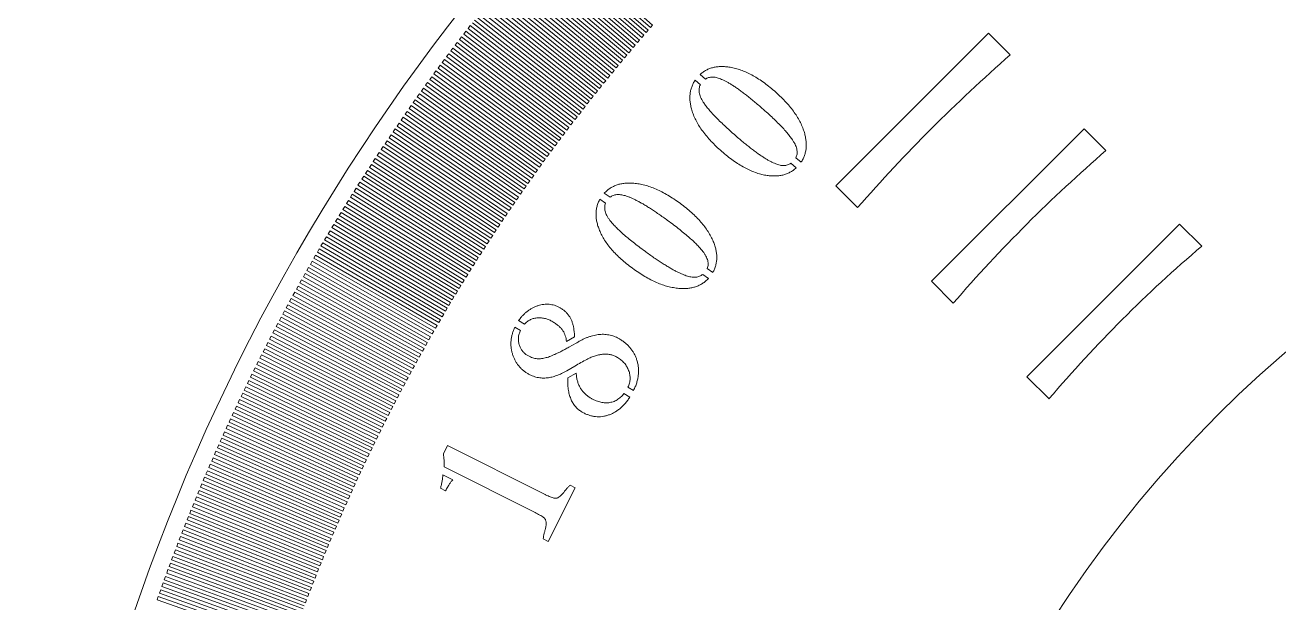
# Model space of a CAD drawing. Header units: millimetres. Extents: x -38 to 38, y -38 to 38.
# Drawn here: x -38 to -14.78, y 12.43 to 23.13 of the extents above; entities that cross this region are included whole.
import ezdxf

# ---------------------------------------------------------------- set-up
doc = ezdxf.new("R2010")
doc.units = ezdxf.units.MM

msp = doc.modelspace()

# ---------------------------------------------------------------- linework, layer by layer
at = {"color": 7, "linetype": 'Continuous', "lineweight": 15}
for p, q in [((-26.538, 22.947), (-28.504, 24.648)), ((-28.461, 24.697), (-26.497, 22.993)), ((-26.457, 23.039), (-28.418, 24.747)), ((-28.375, 24.797), (-26.417, 23.086)), ((-26.377, 23.132), (-28.331, 24.846)), ((-28.718, 24.398), (-26.737, 22.715)), ((-26.697, 22.761), (-28.676, 24.448)), ((-28.633, 24.498), (-26.657, 22.808)), ((-26.617, 22.854), (-28.59, 24.548)), ((-28.547, 24.598), (-26.578, 22.901)), ((-28.888, 24.197), (-26.895, 22.527)), ((-26.855, 22.574), (-28.846, 24.247)), ((-28.803, 24.298), (-26.816, 22.621)), ((-26.776, 22.668), (-28.761, 24.348)), ((-27.09, 22.292), (-29.098, 23.944)), ((-29.056, 23.995), (-27.051, 22.339)), ((-27.012, 22.386), (-29.014, 24.045)), ((-28.972, 24.096), (-26.973, 22.433)), ((-26.934, 22.48), (-28.93, 24.146)), ((-29.306, 23.689), (-27.284, 22.055)), ((-27.245, 22.102), (-29.264, 23.74)), ((-29.223, 23.791), (-27.207, 22.15)), ((-27.168, 22.197), (-29.181, 23.842)), ((-29.14, 23.893), (-27.129, 22.244)), ((-29.47, 23.484), (-27.437, 21.864)), ((-27.399, 21.911), (-29.429, 23.535)), ((-29.388, 23.587), (-27.361, 21.959)), ((-27.322, 22.007), (-29.347, 23.638)), ((-27.627, 21.623), (-29.674, 23.226)), ((-29.634, 23.278), (-27.589, 21.671)), ((-27.551, 21.72), (-29.593, 23.329)), ((-29.552, 23.381), (-27.513, 21.768)), ((-27.475, 21.816), (-29.511, 23.432)), ((-29.836, 23.018), (-29.876, 22.966)), ((-27.777, 21.43), (-29.836, 23.018)), ((-29.755, 23.122), (-29.795, 23.07)), ((-29.795, 23.07), (-27.74, 21.478)), ((-27.702, 21.527), (-29.755, 23.122)), ((-29.715, 23.174), (-27.664, 21.575)), ((-26.497, 22.993), (-26.457, 23.039)), ((-26.417, 23.086), (-26.377, 23.132)), ((-29.996, 22.809), (-30.035, 22.757)), ((-27.926, 21.235), (-29.996, 22.809)), ((-29.916, 22.914), (-29.956, 22.862)), ((-29.956, 22.862), (-27.889, 21.284)), ((-27.852, 21.333), (-29.916, 22.914)), ((-29.876, 22.966), (-27.814, 21.381)), ((-26.737, 22.715), (-26.697, 22.761)), ((-26.657, 22.808), (-26.617, 22.854)), ((-26.578, 22.901), (-26.538, 22.947)), ((-20.153, 22.981), (-22.981, 20.153)), ((-19.752, 22.58), (-20.153, 22.981)), ((-30.154, 22.599), (-30.194, 22.547)), ((-30.194, 22.547), (-28.11, 20.991)), ((-28.074, 21.04), (-30.154, 22.599)), ((-30.075, 22.704), (-30.115, 22.652)), ((-30.115, 22.652), (-28.037, 21.089)), ((-28, 21.138), (-30.075, 22.704)), ((-30.035, 22.757), (-27.963, 21.187)), ((-26.895, 22.527), (-26.855, 22.574)), ((-26.816, 22.621), (-26.776, 22.668)), ((-30.311, 22.388), (-30.35, 22.335)), ((-30.35, 22.335), (-28.256, 20.794)), ((-28.22, 20.843), (-30.311, 22.388)), ((-30.233, 22.494), (-30.272, 22.441)), ((-30.272, 22.441), (-28.183, 20.893)), ((-28.147, 20.942), (-30.233, 22.494)), ((-27.051, 22.339), (-27.012, 22.386)), ((-26.973, 22.433), (-26.934, 22.48)), ((-30.544, 22.07), (-30.582, 22.016)), ((-28.436, 20.547), (-30.544, 22.07)), ((-30.467, 22.176), (-30.505, 22.123)), ((-30.505, 22.123), (-28.401, 20.596)), ((-28.365, 20.646), (-30.467, 22.176)), ((-30.389, 22.282), (-30.428, 22.229)), ((-30.428, 22.229), (-28.329, 20.695)), ((-28.292, 20.745), (-30.389, 22.282)), ((-27.284, 22.055), (-27.245, 22.102)), ((-27.207, 22.15), (-27.168, 22.197)), ((-27.129, 22.244), (-27.09, 22.292)), ((-25.59, 22.111), (-25.492, 22.026)), ((-25.399, 22.13), (-25.499, 22.217)), ((-30.697, 21.856), (-30.735, 21.802)), ((-28.579, 20.348), (-30.697, 21.856)), ((-30.621, 21.963), (-30.659, 21.909)), ((-30.659, 21.909), (-28.544, 20.398)), ((-28.508, 20.447), (-30.621, 21.963)), ((-30.582, 22.016), (-28.472, 20.497)), ((-27.437, 21.864), (-27.399, 21.911)), ((-27.361, 21.959), (-27.322, 22.007)), ((-30.849, 21.641), (-30.887, 21.587)), ((-28.721, 20.148), (-30.849, 21.641)), ((-30.773, 21.748), (-30.811, 21.695)), ((-30.811, 21.695), (-28.685, 20.198)), ((-28.65, 20.248), (-30.773, 21.748)), ((-30.735, 21.802), (-28.615, 20.298)), ((-27.664, 21.575), (-27.627, 21.623)), ((-27.589, 21.671), (-27.551, 21.72)), ((-27.513, 21.768), (-27.475, 21.816)), ((-30.999, 21.425), (-31.037, 21.371)), ((-31.037, 21.371), (-28.895, 19.896)), ((-28.861, 19.947), (-30.999, 21.425)), ((-30.924, 21.533), (-30.962, 21.479)), ((-30.962, 21.479), (-28.826, 19.997)), ((-28.791, 20.047), (-30.924, 21.533)), ((-30.887, 21.587), (-28.756, 20.098)), ((-27.814, 21.381), (-27.777, 21.43)), ((-27.74, 21.478), (-27.702, 21.527)), ((-31.148, 21.208), (-31.185, 21.154)), ((-31.185, 21.154), (-29.034, 19.694)), ((-28.999, 19.745), (-31.148, 21.208)), ((-31.074, 21.317), (-31.111, 21.262)), ((-31.111, 21.262), (-28.965, 19.795)), ((-28.93, 19.846), (-31.074, 21.317)), ((-28.037, 21.089), (-28, 21.138)), ((-27.963, 21.187), (-27.926, 21.235)), ((-27.889, 21.284), (-27.852, 21.333)), ((-18.385, 21.213), (-21.213, 18.385)), ((-17.98, 20.808), (-18.385, 21.213)), ((-31.296, 20.99), (-31.332, 20.935)), ((-31.332, 20.935), (-29.17, 19.491)), ((-29.136, 19.542), (-31.296, 20.99)), ((-31.222, 21.099), (-31.259, 21.045)), ((-31.259, 21.045), (-29.102, 19.593)), ((-29.068, 19.643), (-31.222, 21.099)), ((-28.183, 20.893), (-28.147, 20.942)), ((-28.11, 20.991), (-28.074, 21.04)), ((-31.441, 20.771), (-31.478, 20.716)), ((-31.478, 20.716), (-29.306, 19.287)), ((-29.272, 19.338), (-31.441, 20.771)), ((-31.369, 20.881), (-31.405, 20.826)), ((-31.405, 20.826), (-29.238, 19.389)), ((-29.204, 19.44), (-31.369, 20.881)), ((-28.329, 20.695), (-28.292, 20.745)), ((-28.256, 20.794), (-28.22, 20.843)), ((-23.627, 20.59), (-23.725, 20.675)), ((-31.657, 20.441), (-31.693, 20.385)), ((-29.473, 19.03), (-31.657, 20.441)), ((-31.586, 20.551), (-31.621, 20.496)), ((-31.621, 20.496), (-29.44, 19.082)), ((-29.406, 19.133), (-31.586, 20.551)), ((-31.514, 20.661), (-31.55, 20.606)), ((-31.55, 20.606), (-29.373, 19.184)), ((-29.339, 19.236), (-31.514, 20.661)), ((-28.544, 20.398), (-28.508, 20.447)), ((-28.472, 20.497), (-28.436, 20.547)), ((-28.401, 20.596), (-28.365, 20.646)), ((-23.818, 20.571), (-23.719, 20.485)), ((-31.799, 20.219), (-31.834, 20.164)), ((-29.605, 18.824), (-31.799, 20.219)), ((-31.728, 20.33), (-31.764, 20.275)), ((-31.764, 20.275), (-29.572, 18.876)), ((-29.539, 18.927), (-31.728, 20.33)), ((-31.693, 20.385), (-29.506, 18.979)), ((-28.685, 20.198), (-28.65, 20.248)), ((-28.615, 20.298), (-28.579, 20.348)), ((-31.939, 19.997), (-31.974, 19.941)), ((-29.736, 18.617), (-31.939, 19.997)), ((-31.869, 20.108), (-31.904, 20.052)), ((-31.904, 20.052), (-29.703, 18.669)), ((-29.671, 18.721), (-31.869, 20.108)), ((-31.834, 20.164), (-29.638, 18.772)), ((-28.826, 19.997), (-28.791, 20.047)), ((-28.756, 20.098), (-28.721, 20.148)), ((-27.164, 19.941), (-27.272, 20.021)), ((-22.981, 20.153), (-22.58, 19.752)), ((-32.078, 19.773), (-32.113, 19.717)), ((-29.865, 18.409), (-32.078, 19.773)), ((-32.009, 19.885), (-32.044, 19.829)), ((-32.044, 19.829), (-29.833, 18.461)), ((-29.8, 18.513), (-32.009, 19.885)), ((-31.974, 19.941), (-29.768, 18.565)), ((-29.034, 19.694), (-28.999, 19.745)), ((-28.965, 19.795), (-28.93, 19.846)), ((-28.895, 19.896), (-28.861, 19.947)), ((-27.353, 19.907), (-27.248, 19.83)), ((-32.215, 19.549), (-32.25, 19.493)), ((-29.993, 18.2), (-32.215, 19.549)), ((-32.147, 19.661), (-32.181, 19.605)), ((-32.181, 19.605), (-29.961, 18.252)), ((-29.929, 18.305), (-32.147, 19.661)), ((-32.113, 19.717), (-29.897, 18.357)), ((-29.17, 19.491), (-29.136, 19.542)), ((-29.102, 19.593), (-29.068, 19.643)), ((-32.351, 19.323), (-32.385, 19.267)), ((-30.119, 17.99), (-32.351, 19.323)), ((-32.284, 19.436), (-32.317, 19.38)), ((-32.317, 19.38), (-30.088, 18.043)), ((-30.056, 18.095), (-32.284, 19.436)), ((-32.25, 19.493), (-30.024, 18.148)), ((-29.306, 19.287), (-29.272, 19.338)), ((-29.238, 19.389), (-29.204, 19.44)), ((-16.617, 19.445), (-19.445, 16.617)), ((-16.207, 19.035), (-16.617, 19.445)), ((-32.485, 19.097), (-32.519, 19.04)), ((-30.244, 17.779), (-32.485, 19.097)), ((-32.418, 19.21), (-32.452, 19.154)), ((-32.452, 19.154), (-30.213, 17.832)), ((-30.182, 17.885), (-32.418, 19.21)), ((-32.385, 19.267), (-30.15, 17.938)), ((-29.44, 19.082), (-29.406, 19.133)), ((-29.373, 19.184), (-29.339, 19.236)), ((-32.618, 18.87), (-32.651, 18.813)), ((-32.651, 18.813), (-30.398, 17.515)), ((-30.367, 17.568), (-32.618, 18.87)), ((-32.552, 18.984), (-32.585, 18.927)), ((-32.585, 18.927), (-30.337, 17.621)), ((-30.306, 17.674), (-32.552, 18.984)), ((-32.519, 19.04), (-30.275, 17.727)), ((-29.638, 18.772), (-29.605, 18.824)), ((-29.572, 18.876), (-29.539, 18.927)), ((-29.506, 18.979), (-29.473, 19.03)), ((-32.749, 18.642), (-32.781, 18.585)), ((-32.781, 18.585), (-30.519, 17.302)), ((-30.489, 17.355), (-32.749, 18.642)), ((-32.683, 18.756), (-32.716, 18.699)), ((-32.716, 18.699), (-30.459, 17.409)), ((-30.428, 17.462), (-32.683, 18.756)), ((-29.768, 18.565), (-29.736, 18.617)), ((-29.703, 18.669), (-29.671, 18.721)), ((-25.261, 18.548), (-25.366, 18.625)), ((-32.878, 18.413), (-32.91, 18.355)), ((-32.91, 18.355), (-30.639, 17.089)), ((-30.61, 17.142), (-32.878, 18.413)), ((-32.814, 18.527), (-32.846, 18.47)), ((-32.846, 18.47), (-30.58, 17.196)), ((-30.55, 17.249), (-32.814, 18.527)), ((-29.897, 18.357), (-29.865, 18.409)), ((-29.833, 18.461), (-29.8, 18.513)), ((-25.449, 18.514), (-25.343, 18.436)), ((-21.213, 18.385), (-20.808, 17.98)), ((-33.006, 18.183), (-33.038, 18.125)), ((-33.038, 18.125), (-30.758, 16.874)), ((-30.729, 16.928), (-33.006, 18.183)), ((-32.942, 18.298), (-32.974, 18.24)), ((-32.974, 18.24), (-30.699, 16.982)), ((-30.669, 17.035), (-32.942, 18.298)), ((-30.024, 18.148), (-29.993, 18.2)), ((-29.961, 18.252), (-29.929, 18.305)), ((-33.132, 17.952), (-33.163, 17.894)), ((-33.163, 17.894), (-30.875, 16.659)), ((-30.846, 16.713), (-33.132, 17.952)), ((-33.069, 18.067), (-33.101, 18.01)), ((-33.101, 18.01), (-30.817, 16.767)), ((-30.787, 16.821), (-33.069, 18.067)), ((-30.213, 17.832), (-30.182, 17.885)), ((-30.15, 17.938), (-30.119, 17.99)), ((-30.088, 18.043), (-30.056, 18.095)), ((-33.257, 17.72), (-33.287, 17.662)), ((-33.287, 17.662), (-30.991, 16.443)), ((-30.962, 16.497), (-33.257, 17.72)), ((-33.194, 17.836), (-33.226, 17.778)), ((-33.226, 17.778), (-30.933, 16.551)), ((-30.904, 16.605), (-33.194, 17.836)), ((-30.337, 17.621), (-30.306, 17.674)), ((-30.275, 17.727), (-30.244, 17.779)), ((-28.749, 17.593), (-28.858, 17.659)), ((-33.379, 17.487), (-33.41, 17.429)), ((-33.41, 17.429), (-31.105, 16.227)), ((-31.076, 16.281), (-33.379, 17.487)), ((-33.318, 17.604), (-33.349, 17.546)), ((-33.349, 17.546), (-31.048, 16.335)), ((-31.019, 16.389), (-33.318, 17.604)), ((-30.459, 17.409), (-30.428, 17.462)), ((-30.398, 17.515), (-30.367, 17.568)), ((-28.928, 17.538), (-28.826, 17.476)), ((-33.501, 17.254), (-33.531, 17.195)), ((-33.531, 17.195), (-31.217, 16.009)), ((-31.189, 16.064), (-33.501, 17.254)), ((-33.44, 17.371), (-33.471, 17.312)), ((-33.471, 17.312), (-31.161, 16.118)), ((-31.133, 16.172), (-33.44, 17.371)), ((-30.58, 17.196), (-30.55, 17.249)), ((-30.519, 17.302), (-30.489, 17.355)), ((-27.822, 17.354), (-27.972, 17.267)), ((-27.929, 17.163), (-27.793, 17.24)), ((-33.62, 17.02), (-33.65, 16.961)), ((-33.65, 16.961), (-31.328, 15.791)), ((-31.301, 15.845), (-33.62, 17.02)), ((-33.561, 17.137), (-33.591, 17.078)), ((-33.591, 17.078), (-31.273, 15.9)), ((-31.245, 15.955), (-33.561, 17.137)), ((-30.699, 16.982), (-30.669, 17.035)), ((-30.639, 17.089), (-30.61, 17.142)), ((-33.738, 16.785), (-33.768, 16.726)), ((-33.768, 16.726), (-31.438, 15.572)), ((-31.41, 15.626), (-33.738, 16.785)), ((-33.68, 16.902), (-33.709, 16.843)), ((-33.709, 16.843), (-31.383, 15.681)), ((-31.356, 15.736), (-33.68, 16.902)), ((-30.817, 16.767), (-30.787, 16.821)), ((-30.758, 16.874), (-30.729, 16.928)), ((-27.816, 16.814), (-27.965, 16.729)), ((-33.855, 16.549), (-33.883, 16.489)), ((-33.883, 16.489), (-31.546, 15.352)), ((-31.519, 15.407), (-33.855, 16.549)), ((-33.797, 16.667), (-33.826, 16.608)), ((-33.826, 16.608), (-31.492, 15.462)), ((-31.465, 15.517), (-33.797, 16.667)), ((-30.991, 16.443), (-30.962, 16.497)), ((-30.933, 16.551), (-30.904, 16.605)), ((-30.875, 16.659), (-30.846, 16.713)), ((-27.948, 16.598), (-27.793, 16.684)), ((-19.445, 16.617), (-19.035, 16.207)), ((-33.969, 16.312), (-33.998, 16.253)), ((-31.626, 15.186), (-33.969, 16.312)), ((-33.912, 16.43), (-33.941, 16.371)), ((-33.941, 16.371), (-31.599, 15.242)), ((-31.572, 15.297), (-33.912, 16.43)), ((-31.105, 16.227), (-31.076, 16.281)), ((-31.048, 16.335), (-31.019, 16.389)), ((-26.907, 16.305), (-26.799, 16.239)), ((-26.73, 16.361), (-26.833, 16.423)), ((-34.082, 16.074), (-34.11, 16.015)), ((-31.731, 14.965), (-34.082, 16.074)), ((-34.026, 16.193), (-34.054, 16.134)), ((-34.054, 16.134), (-31.705, 15.021)), ((-31.678, 15.076), (-34.026, 16.193)), ((-33.998, 16.253), (-31.652, 15.131)), ((-31.217, 16.009), (-31.189, 16.064)), ((-31.161, 16.118), (-31.133, 16.172)), ((-34.194, 15.836), (-34.221, 15.776)), ((-31.835, 14.743), (-34.194, 15.836)), ((-34.138, 15.955), (-34.166, 15.896)), ((-34.166, 15.896), (-31.809, 14.799)), ((-31.783, 14.854), (-34.138, 15.955)), ((-34.11, 16.015), (-31.757, 14.91)), ((-31.328, 15.791), (-31.301, 15.845)), ((-31.273, 15.9), (-31.245, 15.955)), ((-34.304, 15.597), (-34.331, 15.537)), ((-31.937, 14.521), (-34.304, 15.597)), ((-34.249, 15.717), (-34.276, 15.657)), ((-34.276, 15.657), (-31.911, 14.576)), ((-31.886, 14.632), (-34.249, 15.717)), ((-34.221, 15.776), (-31.86, 14.688)), ((-31.438, 15.572), (-31.41, 15.626)), ((-31.383, 15.681), (-31.356, 15.736)), ((-34.412, 15.357), (-34.438, 15.297)), ((-32.037, 14.297), (-34.412, 15.357)), ((-34.358, 15.477), (-34.385, 15.417)), ((-34.385, 15.417), (-32.012, 14.353)), ((-31.987, 14.409), (-34.358, 15.477)), ((-34.331, 15.537), (-31.962, 14.465)), ((-31.546, 15.352), (-31.519, 15.407)), ((-31.492, 15.462), (-31.465, 15.517)), ((-30.251, 15.189), (-30.175, 15.341)), ((-30.175, 15.341), (-28.382, 14.443)), ((-34.518, 15.116), (-34.544, 15.056)), ((-32.136, 14.073), (-34.518, 15.116)), ((-34.465, 15.237), (-34.492, 15.177)), ((-34.492, 15.177), (-32.112, 14.129)), ((-32.087, 14.186), (-34.465, 15.237)), ((-34.438, 15.297), (-32.062, 14.241)), ((-31.652, 15.131), (-31.626, 15.186)), ((-31.599, 15.242), (-31.572, 15.297)), ((-34.623, 14.875), (-34.649, 14.815)), ((-32.234, 13.849), (-34.623, 14.875)), ((-34.571, 14.996), (-34.597, 14.935)), ((-34.597, 14.935), (-32.21, 13.905)), ((-32.185, 13.961), (-34.571, 14.996)), ((-34.544, 15.056), (-32.161, 14.017)), ((-31.757, 14.91), (-31.731, 14.965)), ((-31.705, 15.021), (-31.678, 15.076)), ((-28.553, 14.102), (-30.24, 14.946)), ((-34.726, 14.633), (-34.751, 14.572)), ((-32.33, 13.623), (-34.726, 14.633)), ((-34.674, 14.754), (-34.7, 14.694)), ((-34.7, 14.694), (-32.306, 13.68)), ((-32.282, 13.736), (-34.674, 14.754)), ((-34.649, 14.815), (-32.258, 13.792)), ((-31.911, 14.576), (-31.886, 14.632)), ((-31.86, 14.688), (-31.835, 14.743)), ((-31.809, 14.799), (-31.783, 14.854)), ((-30.26, 14.799), (-30.076, 14.707)), ((-34.777, 14.512), (-34.802, 14.451)), ((-34.802, 14.451), (-32.401, 13.454)), ((-32.377, 13.51), (-34.777, 14.512)), ((-34.751, 14.572), (-32.353, 13.567)), ((-32.012, 14.353), (-31.987, 14.409)), ((-31.962, 14.465), (-31.937, 14.521)), ((-30.213, 14.504), (-30.305, 14.55)), ((-27.81, 14.562), (-28.309, 13.566)), ((-27.903, 14.609), (-27.81, 14.562)), ((-34.877, 14.269), (-34.902, 14.208)), ((-34.902, 14.208), (-32.494, 13.227)), ((-32.471, 13.284), (-34.877, 14.269)), ((-34.827, 14.39), (-34.852, 14.329)), ((-34.852, 14.329), (-32.447, 13.341)), ((-32.424, 13.397), (-34.827, 14.39)), ((-32.112, 14.129), (-32.087, 14.186)), ((-32.062, 14.241), (-32.037, 14.297)), ((-34.976, 14.025), (-35, 13.964)), ((-35, 13.964), (-32.585, 13)), ((-32.563, 13.057), (-34.976, 14.025)), ((-34.927, 14.147), (-34.951, 14.086)), ((-34.951, 14.086), (-32.54, 13.114)), ((-32.517, 13.171), (-34.927, 14.147)), ((-32.21, 13.905), (-32.185, 13.961)), ((-32.161, 14.017), (-32.136, 14.073)), ((-35.073, 13.78), (-35.097, 13.719)), ((-35.097, 13.719), (-32.675, 12.772)), ((-32.653, 12.829), (-35.073, 13.78)), ((-35.024, 13.903), (-35.049, 13.841)), ((-35.049, 13.841), (-32.63, 12.886)), ((-32.608, 12.943), (-35.024, 13.903)), ((-32.306, 13.68), (-32.282, 13.736)), ((-32.258, 13.792), (-32.234, 13.849)), ((-35.168, 13.535), (-35.192, 13.474)), ((-35.192, 13.474), (-32.764, 12.544)), ((-32.742, 12.601), (-35.168, 13.535)), ((-35.121, 13.658), (-35.144, 13.596)), ((-35.144, 13.596), (-32.72, 12.658)), ((-32.697, 12.715), (-35.121, 13.658)), ((-32.401, 13.454), (-32.377, 13.51)), ((-32.353, 13.567), (-32.33, 13.623)), ((-28.309, 13.566), (-28.402, 13.613)), ((-35.262, 13.289), (-35.285, 13.228)), ((-32.829, 12.372), (-35.262, 13.289)), ((-35.215, 13.412), (-35.239, 13.351)), ((-35.239, 13.351), (-32.807, 12.43)), ((-32.785, 12.487), (-35.215, 13.412)), ((-32.494, 13.227), (-32.471, 13.284)), ((-32.447, 13.341), (-32.424, 13.397)), ((-35.354, 13.043), (-35.376, 12.981)), ((-32.914, 12.143), (-35.354, 13.043)), ((-35.308, 13.166), (-35.331, 13.104)), ((-35.331, 13.104), (-32.893, 12.2)), ((-32.872, 12.258), (-35.308, 13.166)), ((-35.285, 13.228), (-32.85, 12.315)), ((-32.585, 13), (-32.563, 13.057)), ((-32.54, 13.114), (-32.517, 13.171)), ((-35.444, 12.796), (-35.466, 12.734)), ((-32.998, 11.913), (-35.444, 12.796)), ((-35.399, 12.919), (-35.422, 12.857)), ((-35.422, 12.857), (-32.978, 11.97)), ((-32.957, 12.028), (-35.399, 12.919)), ((-35.376, 12.981), (-32.936, 12.085)), ((-32.675, 12.772), (-32.653, 12.829)), ((-32.63, 12.886), (-32.608, 12.943)), ((-35.532, 12.548), (-35.554, 12.486)), ((-33.081, 11.682), (-35.532, 12.548)), ((-35.488, 12.672), (-35.51, 12.61)), ((-35.51, 12.61), (-33.06, 11.74)), ((-33.04, 11.797), (-35.488, 12.672)), ((-35.466, 12.734), (-33.019, 11.855)), ((-32.764, 12.544), (-32.742, 12.601)), ((-32.72, 12.658), (-32.697, 12.715)), ((-35.554, 12.486), (-33.101, 11.624)), ((-32.807, 12.43), (-32.785, 12.487))]:
    msp.add_line(p, q, dxfattribs=at)
for radius in [38, 22.5]:
    msp.add_circle((0, 0), radius, dxfattribs=at)
for radius, start, end in [(30, 131.1774, 138.8226), (27.5, 130.8294, 139.1706), (25, 130.4114, 139.5886)]:
    msp.add_arc((0, 0), radius, start, end, dxfattribs=at)
for points, knots in [([(-25.499, 22.217), (-25.481, 22.232), (-25.444, 22.262), (-25.384, 22.299), (-25.32, 22.328), (-25.252, 22.349), (-25.18, 22.361), (-25.104, 22.366), (-25.024, 22.363), (-24.97, 22.355), (-24.943, 22.351)], [0, 0, 0, 0, 0.120145, 0.237903, 0.355322, 0.475384, 0.597003, 0.724651, 0.858863, 1, 1, 1, 1]), ([(-24.943, 22.351), (-24.91, 22.345), (-24.843, 22.332), (-24.743, 22.3), (-24.642, 22.259), (-24.54, 22.209), (-24.437, 22.149), (-24.332, 22.079), (-24.226, 22), (-24.157, 21.942), (-24.122, 21.912)], [0, 0, 0, 0, 0.1064522, 0.217145, 0.3322312, 0.4528852, 0.5792268, 0.7125258, 0.8525152, 1, 1, 1, 1]), ([(-25.645, 21.538), (-25.653, 21.565), (-25.668, 21.618), (-25.682, 21.697), (-25.688, 21.773), (-25.685, 21.847), (-25.674, 21.917), (-25.654, 21.985), (-25.627, 22.051), (-25.602, 22.091), (-25.59, 22.111)], [0, 0, 0, 0, 0.141691, 0.276355, 0.403415, 0.526046, 0.645809, 0.7627, 0.88039, 1, 1, 1, 1]), ([(-25.27, 22.169), (-25.283, 22.168), (-25.307, 22.167), (-25.341, 22.159), (-25.372, 22.148), (-25.39, 22.136), (-25.399, 22.13)], [0, 0, 0, 0, 0.272357, 0.524229, 0.764703, 1, 1, 1, 1]), ([(-24.379, 21.616), (-24.405, 21.639), (-24.456, 21.683), (-24.531, 21.746), (-24.604, 21.805), (-24.674, 21.859), (-24.74, 21.909), (-24.803, 21.955), (-24.864, 21.996), (-24.921, 22.033), (-24.975, 22.065), (-25.026, 22.094), (-25.074, 22.117), (-25.119, 22.136), (-25.161, 22.152), (-25.2, 22.162), (-25.236, 22.168), (-25.259, 22.169), (-25.27, 22.169)], [0, 0, 0, 0, 0.097411, 0.189931, 0.278244, 0.360684, 0.438966, 0.512467, 0.581231, 0.64517, 0.704229, 0.758971, 0.809679, 0.855205, 0.897167, 0.935049, 0.969388, 1, 1, 1, 1]), ([(-25.492, 22.026), (-25.497, 22.015), (-25.507, 21.994), (-25.516, 21.958), (-25.518, 21.92), (-25.513, 21.881), (-25.504, 21.839), (-25.487, 21.796), (-25.466, 21.751), (-25.447, 21.721), (-25.438, 21.705)], [0, 0, 0, 0, 0.104948, 0.210394, 0.318876, 0.433654, 0.556869, 0.692564, 0.838573, 1, 1, 1, 1]), ([(-24.122, 21.912), (-24.087, 21.881), (-24.019, 21.821), (-23.927, 21.726), (-23.843, 21.633), (-23.769, 21.539), (-23.705, 21.445), (-23.65, 21.35), (-23.605, 21.256), (-23.583, 21.191), (-23.572, 21.16)], [0, 0, 0, 0, 0.147611, 0.287924, 0.420591, 0.547209, 0.667878, 0.782911, 0.893749, 1, 1, 1, 1]), ([(-25.438, 21.705), (-25.424, 21.685), (-25.395, 21.642), (-25.343, 21.577), (-25.283, 21.507), (-25.213, 21.432), (-25.134, 21.352), (-25.044, 21.267), (-24.946, 21.177), (-24.877, 21.116), (-24.841, 21.085)], [0, 0, 0, 0, 0.084596, 0.1804, 0.287308, 0.406271, 0.536646, 0.679355, 0.833644, 1, 1, 1, 1]), ([(-23.779, 20.993), (-23.792, 21.013), (-23.821, 21.056), (-23.873, 21.121), (-23.934, 21.191), (-24.004, 21.267), (-24.084, 21.346), (-24.173, 21.433), (-24.272, 21.523), (-24.342, 21.585), (-24.379, 21.616)], [0, 0, 0, 0, 0.084149, 0.179448, 0.286168, 0.404925, 0.535425, 0.678179, 0.832894, 1, 1, 1, 1]), ([(-25.096, 20.791), (-25.131, 20.822), (-25.198, 20.882), (-25.291, 20.975), (-25.375, 21.069), (-25.448, 21.162), (-25.512, 21.256), (-25.566, 21.349), (-25.612, 21.443), (-25.634, 21.506), (-25.645, 21.538)], [0, 0, 0, 0, 0.148012, 0.288325, 0.421707, 0.548588, 0.668726, 0.783916, 0.893677, 1, 1, 1, 1]), ([(-23.572, 21.16), (-23.564, 21.133), (-23.549, 21.08), (-23.535, 21.002), (-23.529, 20.926), (-23.531, 20.853), (-23.543, 20.783), (-23.562, 20.715), (-23.589, 20.65), (-23.614, 20.61), (-23.627, 20.59)], [0, 0, 0, 0, 0.14157, 0.275232, 0.402072, 0.524428, 0.644077, 0.76154, 0.879805, 1, 1, 1, 1]), ([(-24.841, 21.085), (-24.815, 21.062), (-24.763, 21.017), (-24.687, 20.954), (-24.615, 20.895), (-24.545, 20.84), (-24.478, 20.79), (-24.415, 20.744), (-24.354, 20.703), (-24.297, 20.666), (-24.243, 20.633), (-24.191, 20.605), (-24.144, 20.581), (-24.099, 20.562), (-24.057, 20.547), (-24.018, 20.536), (-23.983, 20.529), (-23.96, 20.529), (-23.949, 20.529)], [0, 0, 0, 0, 0.097888, 0.190894, 0.278676, 0.361988, 0.440122, 0.513758, 0.582392, 0.64621, 0.705801, 0.760439, 0.810837, 0.856277, 0.898159, 0.935635, 0.969446, 1, 1, 1, 1]), ([(-23.725, 20.675), (-23.72, 20.685), (-23.709, 20.707), (-23.701, 20.742), (-23.699, 20.779), (-23.703, 20.818), (-23.713, 20.859), (-23.729, 20.903), (-23.751, 20.948), (-23.769, 20.977), (-23.779, 20.993)], [0, 0, 0, 0, 0.1045143, 0.2094555, 0.3174183, 0.4315952, 0.5562366, 0.691234, 0.8391723, 1, 1, 1, 1]), ([(-24.278, 20.35), (-24.311, 20.356), (-24.377, 20.369), (-24.476, 20.401), (-24.576, 20.442), (-24.678, 20.492), (-24.781, 20.553), (-24.886, 20.623), (-24.992, 20.702), (-25.061, 20.761), (-25.096, 20.791)], [0, 0, 0, 0, 0.105584, 0.215947, 0.330725, 0.451096, 0.577908, 0.710979, 0.851938, 1, 1, 1, 1]), ([(-23.719, 20.485), (-23.737, 20.469), (-23.773, 20.439), (-23.834, 20.403), (-23.898, 20.374), (-23.967, 20.353), (-24.039, 20.34), (-24.116, 20.336), (-24.196, 20.338), (-24.25, 20.346), (-24.278, 20.35)], [0, 0, 0, 0, 0.119579, 0.237499, 0.355132, 0.47358, 0.596427, 0.724311, 0.857862, 1, 1, 1, 1]), ([(-23.949, 20.529), (-23.936, 20.529), (-23.912, 20.531), (-23.878, 20.54), (-23.846, 20.552), (-23.827, 20.564), (-23.818, 20.571)], [0, 0, 0, 0, 0.266291, 0.520877, 0.760372, 1, 1, 1, 1]), ([(-27.272, 20.021), (-27.255, 20.037), (-27.221, 20.071), (-27.163, 20.112), (-27.101, 20.146), (-27.035, 20.173), (-26.964, 20.192), (-26.888, 20.203), (-26.808, 20.207), (-26.754, 20.203), (-26.726, 20.202)], [0, 0, 0, 0, 0.12049, 0.2387872, 0.3562875, 0.4756154, 0.5981211, 0.7254272, 0.858942, 1, 1, 1, 1]), ([(-27.038, 19.992), (-27.051, 19.99), (-27.074, 19.987), (-27.108, 19.976), (-27.138, 19.961), (-27.156, 19.948), (-27.164, 19.941)], [0, 0, 0, 0, 0.269318, 0.524345, 0.76313, 1, 1, 1, 1]), ([(-26.099, 19.513), (-26.127, 19.533), (-26.182, 19.573), (-26.263, 19.63), (-26.341, 19.683), (-26.415, 19.732), (-26.485, 19.776), (-26.553, 19.817), (-26.617, 19.853), (-26.677, 19.885), (-26.734, 19.912), (-26.787, 19.937), (-26.838, 19.956), (-26.884, 19.972), (-26.928, 19.983), (-26.968, 19.99), (-27.004, 19.994), (-27.027, 19.993), (-27.038, 19.992)], [0, 0, 0, 0, 0.097574, 0.190307, 0.277948, 0.360786, 0.438842, 0.512542, 0.581292, 0.644957, 0.70421, 0.75911, 0.809357, 0.855692, 0.897248, 0.935267, 0.969089, 1, 1, 1, 1]), ([(-26.726, 20.202), (-26.692, 20.198), (-26.624, 20.19), (-26.522, 20.167), (-26.417, 20.135), (-26.311, 20.092), (-26.202, 20.042), (-26.092, 19.98), (-25.979, 19.91), (-25.905, 19.857), (-25.867, 19.83)], [0, 0, 0, 0, 0.1066009, 0.2170187, 0.3320451, 0.4525746, 0.5793103, 0.7122758, 0.8523433, 1, 1, 1, 1]), ([(-27.36, 19.329), (-27.37, 19.355), (-27.39, 19.407), (-27.411, 19.485), (-27.423, 19.561), (-27.427, 19.634), (-27.421, 19.706), (-27.408, 19.776), (-27.385, 19.843), (-27.363, 19.886), (-27.353, 19.907)], [0, 0, 0, 0, 0.141375, 0.2753, 0.403015, 0.525944, 0.644913, 0.762372, 0.880446, 1, 1, 1, 1]), ([(-27.248, 19.83), (-27.252, 19.819), (-27.261, 19.797), (-27.265, 19.76), (-27.265, 19.722), (-27.257, 19.683), (-27.244, 19.642), (-27.224, 19.6), (-27.198, 19.556), (-27.178, 19.528), (-27.167, 19.513)], [0, 0, 0, 0, 0.104596, 0.210514, 0.318348, 0.434084, 0.558039, 0.692983, 0.839926, 1, 1, 1, 1]), ([(-25.867, 19.83), (-25.83, 19.802), (-25.758, 19.747), (-25.657, 19.661), (-25.564, 19.575), (-25.483, 19.486), (-25.411, 19.397), (-25.348, 19.308), (-25.295, 19.217), (-25.267, 19.155), (-25.253, 19.124)], [0, 0, 0, 0, 0.14731, 0.287481, 0.420531, 0.54727, 0.667491, 0.78284, 0.893394, 1, 1, 1, 1]), ([(-27.167, 19.513), (-27.152, 19.494), (-27.119, 19.453), (-27.062, 19.393), (-26.995, 19.328), (-26.919, 19.259), (-26.833, 19.185), (-26.737, 19.108), (-26.631, 19.026), (-26.556, 18.97), (-26.517, 18.942)], [0, 0, 0, 0, 0.084424, 0.179929, 0.287215, 0.406034, 0.536554, 0.6789, 0.833517, 1, 1, 1, 1]), ([(-25.447, 18.94), (-25.462, 18.959), (-25.495, 18.999), (-25.552, 19.06), (-25.618, 19.125), (-25.695, 19.194), (-25.782, 19.268), (-25.878, 19.346), (-25.985, 19.429), (-26.06, 19.484), (-26.099, 19.513)], [0, 0, 0, 0, 0.084107, 0.178863, 0.286148, 0.404946, 0.535414, 0.678034, 0.832877, 1, 1, 1, 1]), ([(-26.749, 18.626), (-26.786, 18.654), (-26.858, 18.708), (-26.959, 18.795), (-27.051, 18.881), (-27.132, 18.969), (-27.204, 19.057), (-27.266, 19.146), (-27.319, 19.236), (-27.347, 19.298), (-27.36, 19.329)], [0, 0, 0, 0, 0.147929, 0.288687, 0.421911, 0.548432, 0.668746, 0.78384, 0.894133, 1, 1, 1, 1]), ([(-25.253, 19.124), (-25.243, 19.098), (-25.223, 19.047), (-25.203, 18.969), (-25.191, 18.894), (-25.187, 18.82), (-25.193, 18.749), (-25.207, 18.679), (-25.229, 18.612), (-25.25, 18.57), (-25.261, 18.548)], [0, 0, 0, 0, 0.141209, 0.2747, 0.402148, 0.52478, 0.644273, 0.76159, 0.87992, 1, 1, 1, 1]), ([(-26.517, 18.942), (-26.489, 18.921), (-26.434, 18.882), (-26.353, 18.823), (-26.275, 18.772), (-26.201, 18.722), (-26.13, 18.678), (-26.062, 18.637), (-25.999, 18.6), (-25.938, 18.568), (-25.881, 18.54), (-25.827, 18.517), (-25.777, 18.497), (-25.731, 18.481), (-25.688, 18.469), (-25.648, 18.462), (-25.612, 18.459), (-25.589, 18.46), (-25.578, 18.461)], [0, 0, 0, 0, 0.097887, 0.190825, 0.278794, 0.361832, 0.44023, 0.513879, 0.582406, 0.646441, 0.705858, 0.76053, 0.810742, 0.856601, 0.898247, 0.935779, 0.969578, 1, 1, 1, 1]), ([(-25.366, 18.625), (-25.362, 18.636), (-25.353, 18.658), (-25.348, 18.694), (-25.349, 18.731), (-25.356, 18.77), (-25.369, 18.811), (-25.39, 18.853), (-25.415, 18.896), (-25.436, 18.925), (-25.447, 18.94)], [0, 0, 0, 0, 0.103863, 0.209205, 0.316278, 0.431027, 0.555758, 0.690218, 0.838079, 1, 1, 1, 1]), ([(-25.892, 18.254), (-25.925, 18.258), (-25.993, 18.266), (-26.095, 18.288), (-26.199, 18.32), (-26.305, 18.363), (-26.413, 18.414), (-26.523, 18.476), (-26.636, 18.546), (-26.71, 18.599), (-26.749, 18.626)], [0, 0, 0, 0, 0.105759, 0.215761, 0.330506, 0.451271, 0.577775, 0.710999, 0.851621, 1, 1, 1, 1]), ([(-25.343, 18.436), (-25.361, 18.419), (-25.394, 18.386), (-25.452, 18.344), (-25.514, 18.31), (-25.581, 18.284), (-25.652, 18.264), (-25.728, 18.253), (-25.809, 18.249), (-25.864, 18.252), (-25.892, 18.254)], [0, 0, 0, 0, 0.119991, 0.237798, 0.354811, 0.47442, 0.596418, 0.724022, 0.858692, 1, 1, 1, 1]), ([(-25.578, 18.461), (-25.566, 18.463), (-25.541, 18.466), (-25.507, 18.477), (-25.476, 18.493), (-25.458, 18.507), (-25.449, 18.514)], [0, 0, 0, 0, 0.266213, 0.519447, 0.761892, 1, 1, 1, 1]), ([(-28.858, 17.659), (-28.845, 17.677), (-28.819, 17.712), (-28.776, 17.76), (-28.731, 17.803), (-28.683, 17.841), (-28.634, 17.874), (-28.582, 17.901), (-28.529, 17.925), (-28.492, 17.936), (-28.473, 17.941)], [0, 0, 0, 0, 0.136958, 0.268515, 0.396313, 0.519769, 0.641068, 0.760943, 0.880513, 1, 1, 1, 1]), ([(-28.473, 17.941), (-28.455, 17.946), (-28.421, 17.954), (-28.369, 17.96), (-28.318, 17.961), (-28.268, 17.957), (-28.219, 17.948), (-28.171, 17.934), (-28.124, 17.914), (-28.095, 17.897), (-28.08, 17.889)], [0, 0, 0, 0, 0.1331, 0.261713, 0.385675, 0.507555, 0.628617, 0.750503, 0.874253, 1, 1, 1, 1]), ([(-28.08, 17.889), (-28.064, 17.878), (-28.032, 17.858), (-27.99, 17.821), (-27.952, 17.781), (-27.919, 17.737), (-27.891, 17.689), (-27.868, 17.637), (-27.851, 17.582), (-27.843, 17.543), (-27.839, 17.523)], [0, 0, 0, 0, 0.127305, 0.250503, 0.371781, 0.492775, 0.614179, 0.738936, 0.866601, 1, 1, 1, 1]), ([(-27.972, 17.267), (-27.974, 17.286), (-27.979, 17.324), (-27.993, 17.377), (-28.012, 17.425), (-28.036, 17.471), (-28.069, 17.513), (-28.111, 17.554), (-28.164, 17.595), (-28.225, 17.635), (-28.292, 17.672), (-28.362, 17.696), (-28.433, 17.709), (-28.505, 17.71), (-28.574, 17.7), (-28.639, 17.677), (-28.699, 17.642), (-28.732, 17.609), (-28.749, 17.593)], [0, 0, 0, 0, 0.056099, 0.108884, 0.158708, 0.206427, 0.256328, 0.313314, 0.377225, 0.450035, 0.524721, 0.595229, 0.664893, 0.733907, 0.801269, 0.866289, 0.931669, 1, 1, 1, 1]), ([(-28.974, 17.045), (-28.98, 17.065), (-28.991, 17.105), (-28.998, 17.167), (-29.003, 17.228), (-28.999, 17.29), (-28.991, 17.352), (-28.975, 17.414), (-28.956, 17.477), (-28.938, 17.517), (-28.928, 17.538)], [0, 0, 0, 0, 0.124026, 0.245627, 0.366264, 0.488819, 0.611399, 0.737343, 0.865966, 1, 1, 1, 1]), ([(-28.826, 17.476), (-28.835, 17.454), (-28.853, 17.411), (-28.864, 17.344), (-28.865, 17.277), (-28.855, 17.234), (-28.849, 17.212)], [0, 0, 0, 0, 0.260586, 0.508563, 0.751009, 1, 1, 1, 1]), ([(-27.839, 17.523), (-27.835, 17.496), (-27.826, 17.44), (-27.823, 17.384), (-27.822, 17.354)], [0, 0, 0, 0, 0.482618, 1, 1, 1, 1]), ([(-28.849, 17.212), (-28.842, 17.192), (-28.828, 17.152), (-28.797, 17.1), (-28.758, 17.056), (-28.713, 17.022), (-28.666, 16.996), (-28.62, 16.976), (-28.578, 16.961), (-28.536, 16.952), (-28.496, 16.949), (-28.454, 16.951), (-28.411, 16.956), (-28.383, 16.962), (-28.368, 16.965)], [0, 0, 0, 0, 0.107765, 0.208292, 0.304261, 0.39909, 0.490054, 0.573514, 0.648613, 0.716833, 0.783082, 0.852506, 0.924072, 1, 1, 1, 1]), ([(-27.793, 17.24), (-27.774, 17.251), (-27.736, 17.273), (-27.68, 17.304), (-27.625, 17.33), (-27.57, 17.352), (-27.516, 17.37), (-27.463, 17.384), (-27.411, 17.395), (-27.359, 17.401), (-27.309, 17.404), (-27.259, 17.402), (-27.211, 17.397), (-27.163, 17.388), (-27.116, 17.375), (-27.07, 17.358), (-27.025, 17.337), (-26.996, 17.32), (-26.981, 17.312)], [0, 0, 0, 0, 0.077304, 0.151102, 0.222297, 0.291109, 0.35668, 0.420359, 0.481984, 0.541707, 0.600441, 0.657388, 0.714027, 0.770757, 0.826845, 0.883813, 0.941498, 1, 1, 1, 1]), ([(-26.981, 17.312), (-26.962, 17.3), (-26.925, 17.275), (-26.872, 17.235), (-26.826, 17.19), (-26.783, 17.143), (-26.747, 17.092), (-26.715, 17.039), (-26.688, 16.982), (-26.675, 16.943), (-26.668, 16.923)], [0, 0, 0, 0, 0.133331, 0.262394, 0.38775, 0.511176, 0.633188, 0.753917, 0.876117, 1, 1, 1, 1]), ([(-28.698, 16.681), (-28.714, 16.692), (-28.747, 16.713), (-28.793, 16.75), (-28.833, 16.79), (-28.87, 16.834), (-28.903, 16.881), (-28.931, 16.933), (-28.956, 16.987), (-28.968, 17.025), (-28.974, 17.045)], [0, 0, 0, 0, 0.1272239, 0.2511335, 0.3728648, 0.4958064, 0.6180064, 0.742427, 0.8687988, 1, 1, 1, 1]), ([(-28.368, 16.965), (-28.355, 16.969), (-28.327, 16.976), (-28.284, 16.99), (-28.236, 17.009), (-28.184, 17.033), (-28.126, 17.059), (-28.065, 17.09), (-27.998, 17.125), (-27.953, 17.15), (-27.929, 17.163)], [0, 0, 0, 0, 0.082726, 0.17778, 0.283452, 0.402271, 0.533519, 0.67629, 0.832073, 1, 1, 1, 1]), ([(-27.026, 16.974), (-27.045, 16.985), (-27.085, 17.006), (-27.149, 17.026), (-27.216, 17.037), (-27.286, 17.037), (-27.359, 17.027), (-27.436, 17.008), (-27.516, 16.978), (-27.568, 16.952), (-27.596, 16.938)], [0, 0, 0, 0, 0.112533, 0.223302, 0.335863, 0.452066, 0.574317, 0.705295, 0.84707, 1, 1, 1, 1]), ([(-26.821, 16.733), (-26.831, 16.758), (-26.852, 16.806), (-26.899, 16.87), (-26.957, 16.928), (-27.002, 16.958), (-27.026, 16.974)], [0, 0, 0, 0, 0.244951, 0.489294, 0.737933, 1, 1, 1, 1]), ([(-27.965, 16.729), (-27.997, 16.711), (-28.059, 16.678), (-28.152, 16.639), (-28.238, 16.61), (-28.296, 16.601), (-28.323, 16.596)], [0, 0, 0, 0, 0.28804, 0.54857, 0.785221, 1, 1, 1, 1]), ([(-27.596, 16.938), (-27.632, 16.919), (-27.706, 16.88), (-27.779, 16.836), (-27.816, 16.814)], [0, 0, 0, 0, 0.483604, 1, 1, 1, 1]), ([(-26.833, 16.423), (-26.827, 16.436), (-26.816, 16.461), (-26.805, 16.5), (-26.798, 16.539), (-26.793, 16.578), (-26.795, 16.617), (-26.799, 16.656), (-26.807, 16.695), (-26.816, 16.721), (-26.821, 16.733)], [0, 0, 0, 0, 0.130205, 0.256263, 0.380857, 0.502292, 0.624685, 0.746291, 0.871516, 1, 1, 1, 1]), ([(-26.668, 16.923), (-26.662, 16.9), (-26.649, 16.856), (-26.639, 16.787), (-26.636, 16.718), (-26.641, 16.647), (-26.652, 16.576), (-26.671, 16.505), (-26.697, 16.432), (-26.719, 16.385), (-26.73, 16.361)], [0, 0, 0, 0, 0.12034, 0.238954, 0.358145, 0.479197, 0.602472, 0.729927, 0.861745, 1, 1, 1, 1]), ([(-28.323, 16.596), (-28.339, 16.595), (-28.371, 16.592), (-28.42, 16.592), (-28.468, 16.596), (-28.515, 16.605), (-28.562, 16.617), (-28.608, 16.634), (-28.653, 16.655), (-28.683, 16.672), (-28.698, 16.681)], [0, 0, 0, 0, 0.1243279, 0.2482351, 0.3701309, 0.4921538, 0.6151689, 0.7404577, 0.8684842, 1, 1, 1, 1]), ([(-27.698, 15.972), (-27.72, 15.986), (-27.762, 16.015), (-27.815, 16.071), (-27.86, 16.136), (-27.895, 16.21), (-27.923, 16.294), (-27.94, 16.387), (-27.95, 16.49), (-27.949, 16.561), (-27.948, 16.598)], [0, 0, 0, 0, 0.108304, 0.215777, 0.325575, 0.441605, 0.564324, 0.697546, 0.842369, 1, 1, 1, 1]), ([(-27.793, 16.684), (-27.791, 16.659), (-27.786, 16.61), (-27.771, 16.54), (-27.749, 16.475), (-27.72, 16.415), (-27.684, 16.36), (-27.64, 16.311), (-27.591, 16.266), (-27.553, 16.241), (-27.534, 16.229)], [0, 0, 0, 0, 0.137295, 0.26748, 0.392261, 0.513458, 0.633053, 0.75242, 0.874296, 1, 1, 1, 1]), ([(-27.534, 16.229), (-27.519, 16.22), (-27.49, 16.203), (-27.445, 16.181), (-27.401, 16.164), (-27.358, 16.15), (-27.315, 16.14), (-27.272, 16.135), (-27.231, 16.133), (-27.189, 16.136), (-27.149, 16.143), (-27.11, 16.153), (-27.072, 16.168), (-27.036, 16.188), (-27.001, 16.211), (-26.968, 16.238), (-26.937, 16.27), (-26.917, 16.293), (-26.907, 16.305)], [0, 0, 0, 0, 0.073916, 0.144543, 0.21155, 0.27664, 0.338875, 0.400117, 0.459462, 0.518164, 0.576195, 0.633914, 0.691633, 0.749805, 0.80906, 0.869993, 0.933656, 1, 1, 1, 1]), ([(-26.799, 16.239), (-26.814, 16.217), (-26.842, 16.174), (-26.89, 16.116), (-26.94, 16.064), (-26.992, 16.018), (-27.046, 15.979), (-27.102, 15.945), (-27.161, 15.918), (-27.202, 15.905), (-27.222, 15.898)], [0, 0, 0, 0, 0.1419005, 0.2771648, 0.4060481, 0.5300394, 0.6507548, 0.7684939, 0.8847444, 1, 1, 1, 1]), ([(-27.222, 15.898), (-27.242, 15.893), (-27.282, 15.884), (-27.343, 15.876), (-27.404, 15.876), (-27.464, 15.882), (-27.523, 15.894), (-27.583, 15.914), (-27.642, 15.939), (-27.679, 15.961), (-27.698, 15.972)], [0, 0, 0, 0, 0.125938, 0.248827, 0.369779, 0.490326, 0.612884, 0.73783, 0.86647, 1, 1, 1, 1]), ([(-30.24, 14.946), (-30.239, 14.988), (-30.237, 15.069), (-30.246, 15.15), (-30.251, 15.189)], [0, 0, 0, 0, 0.5142733, 1, 1, 1, 1]), ([(-30.305, 14.55), (-30.3, 14.573), (-30.288, 14.616), (-30.276, 14.68), (-30.266, 14.741), (-30.262, 14.78), (-30.26, 14.799)], [0, 0, 0, 0, 0.27288, 0.531148, 0.773338, 1, 1, 1, 1]), ([(-30.076, 14.707), (-30.08, 14.703), (-30.091, 14.694), (-30.105, 14.677), (-30.121, 14.657), (-30.137, 14.634), (-30.155, 14.607), (-30.173, 14.576), (-30.193, 14.541), (-30.206, 14.517), (-30.213, 14.504)], [0, 0, 0, 0, 0.07625, 0.16549, 0.269545, 0.386201, 0.516919, 0.663584, 0.824586, 1, 1, 1, 1]), ([(-28.382, 14.443), (-28.366, 14.435), (-28.336, 14.42), (-28.293, 14.4), (-28.255, 14.386), (-28.223, 14.374), (-28.195, 14.367), (-28.169, 14.365), (-28.145, 14.369), (-28.117, 14.382), (-28.085, 14.407), (-28.049, 14.443), (-28.014, 14.485), (-27.981, 14.53), (-27.945, 14.574), (-27.917, 14.598), (-27.903, 14.609)], [0, 0, 0, 0, 0.090534, 0.16985, 0.237698, 0.293747, 0.341852, 0.384763, 0.42398, 0.46159, 0.540387, 0.625321, 0.717163, 0.813595, 0.909528, 1, 1, 1, 1]), ([(-28.395, 14.008), (-28.419, 14.024), (-28.469, 14.058), (-28.524, 14.087), (-28.553, 14.102)], [0, 0, 0, 0, 0.4661142, 1, 1, 1, 1]), ([(-28.355, 13.834), (-28.353, 13.844), (-28.35, 13.863), (-28.347, 13.891), (-28.348, 13.916), (-28.351, 13.94), (-28.357, 13.96), (-28.367, 13.979), (-28.38, 13.995), (-28.39, 14.003), (-28.395, 14.008)], [0, 0, 0, 0, 0.161134, 0.307431, 0.442558, 0.565816, 0.679755, 0.787587, 0.893083, 1, 1, 1, 1]), ([(-28.402, 13.613), (-28.401, 13.631), (-28.398, 13.669), (-28.384, 13.724), (-28.368, 13.779), (-28.359, 13.816), (-28.355, 13.834)], [0, 0, 0, 0, 0.243973, 0.497941, 0.754631, 1, 1, 1, 1])]:
    msp.add_open_spline(points, degree=3, knots=knots, dxfattribs=at)

doc.saveas('drawing.dxf')
